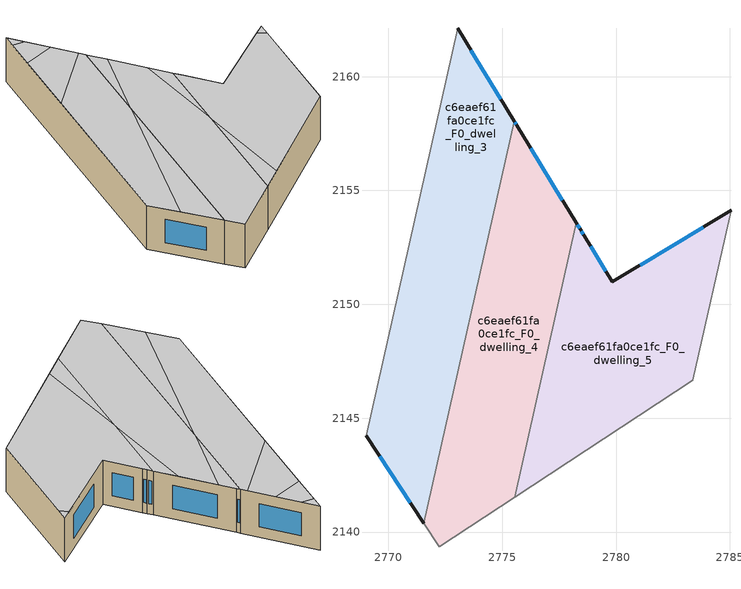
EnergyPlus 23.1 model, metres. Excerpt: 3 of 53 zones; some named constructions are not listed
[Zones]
c6eaef61fa0ce1fc_F0_dwelling_3
 floor ground (EU_floor_Construction): 2773.04,2162.12 2775.53,2158.04 2771.56,2140.39 2769.02,2144.24 z0
 wall outside (EU_wall_Construction): 2775.53,2158.04 2773.04,2162.12 / 2769.02,2144.24 2771.56,2140.39 z0:3
 wall to c6eaef61fa0ce1fc_F0_dwelling_2 (EU_wall_Construction): 2773.04,2162.12 2769.02,2144.24 z0:3
 wall to c6eaef61fa0ce1fc_F0_dwelling_4 (EU_wall_Construction): 2771.56,2140.39 2775.53,2158.04 z0:3
 window (EU_Window_Construction): 2774.95,2159 2773.63,2161.16 / 2769.62,2143.33 2770.97,2141.3 z0.7:2.3
 ceiling to c6eaef61fa0ce1fc_F1_dwelling_6 (EU_floor_Construction): 2773.61,2161.19 2773.04,2162.12 2772.87,2161.32 z3
 ceiling to c6eaef61fa0ce1fc_F1_dwelling_9 (EU_floor_Construction): 2770.12,2142.58 2774.22,2152.22 2775.53,2158.04 2775.31,2158.4 2771.47,2155.12 2769.02,2144.24 z3
 ceiling to c6eaef61fa0ce1fc_F1_dwelling_10 (EU_floor_Construction): 2771.56,2140.39 2774.22,2152.22 2770.12,2142.58 z3
 ceiling to c6eaef61fa0ce1fc_F1_dwelling_8 (EU_floor_Construction): 2775.31,2158.4 2774.44,2159.82 2772.44,2159.44 2771.47,2155.12 z3
 ceiling to c6eaef61fa0ce1fc_F1_dwelling_7 (EU_floor_Construction): 2774.44,2159.82 2773.61,2161.19 2772.87,2161.32 2772.44,2159.44 z3
c6eaef61fa0ce1fc_F0_dwelling_4
 floor ground (EU_floor_Construction): 2775.65,2157.86 2778.26,2153.58 2775.55,2141.54 2772.24,2139.36 2771.56,2140.39 2775.53,2158.04 z0
 wall outside (EU_wall_Construction): 2778.26,2153.58 2775.65,2157.86 2775.53,2158.04 z0:3
 wall to c6eaef61fa0ce1fc_F0_dwelling_5 (EU_wall_Construction): 2775.55,2141.54 2778.26,2153.58 z0:3
 wall adiabatic (EU_wall_Construction): 2771.56,2140.39 2772.24,2139.36 2775.55,2141.54 z0:3
 window (EU_Window_Construction): 2775.62,2157.9 2775.56,2158 / 2777.64,2154.58 2776.26,2156.85 z0.7:2.3
 ceiling to c6eaef61fa0ce1fc_F1_dwelling_10 (EU_floor_Construction): 2775.55,2141.54 2777.19,2148.81 2777.47,2154.87 2776.22,2156.91 2774.22,2152.22 2771.56,2140.39 2772.24,2139.36 z3
 ceiling to c6eaef61fa0ce1fc_F1_dwelling_11 (EU_floor_Construction): 2777.19,2148.81 2778.26,2153.58 2777.47,2154.87 z3
 ceiling to c6eaef61fa0ce1fc_F1_dwelling_9 (EU_floor_Construction): 2774.22,2152.22 2776.22,2156.91 2775.58,2157.96 2775.53,2158.04 z3
c6eaef61fa0ce1fc_F0_dwelling_5
 floor ground (EU_floor_Construction): 2785.05,2154.14 2783.37,2146.67 2775.55,2141.54 2778.26,2153.58 2778.45,2153.27 2778.59,2153.02 2779.84,2150.99 z0
 wall outside (EU_wall_Construction): 2785.05,2154.14 2779.84,2150.99 2778.59,2153.02 2778.45,2153.27 2778.26,2153.58 z0:3
 wall to c6eaef61fa0ce1fc_F0_dwelling_6 (EU_wall_Construction): 2783.37,2146.67 2785.05,2154.14 z0:3
 wall adiabatic (EU_wall_Construction): 2775.55,2141.54 2783.37,2146.67 z0:3
 window (EU_Window_Construction): 2778.4,2153.34 2778.3,2153.5 / 2778.56,2153.08 2778.48,2153.21 / 2779.55,2151.46 2778.89,2152.54 / 2783.83,2153.4 2781.06,2151.73 z0.7:2.3
 ceiling to c6eaef61fa0ce1fc_F1_dwelling_11 (EU_floor_Construction): 2783.37,2146.67 2784.87,2153.35 2784.45,2153.77 2779.84,2150.99 2778.59,2153.02 2778.57,2153.06 2778.26,2153.58 2777.19,2148.81 2776.89,2142.42 z3
 ceiling to c6eaef61fa0ce1fc_F1_dwelling_10 (EU_floor_Construction): 2776.89,2142.42 2777.19,2148.81 2775.55,2141.54 z3
 ceiling to c6eaef61fa0ce1fc_F1_dwelling_12 (EU_floor_Construction): 2784.87,2153.35 2785.05,2154.14 2784.45,2153.77 z3
[SCHEDULE:FILE] Column Number=1; Rows to Skip at Top=0; Number of Hours of Data=8760; Column Separator=Comma; Interpolate to Timestep=No; Minutes per Item=60; Adjust Schedule for Daylight Savings=Yes
Name | File
EU_Step8_GainSchedule_c6eaef61fa0ce1fc_F1_dwelling_0_f000 | ../../schedules/c6eaef61fa0ce1fc/c6eaef61fa0ce1fc_F1_dwelling_0_f000_gain.csv
EU_Step8_GainSchedule_c6eaef61fa0ce1fc_F1_dwelling_1_f000 | ../../schedules/c6eaef61fa0ce1fc/c6eaef61fa0ce1fc_F1_dwelling_1_f000_gain.csv
EU_Step8_GainSchedule_c6eaef61fa0ce1fc_F1_dwelling_2_f000 | ../../schedules/c6eaef61fa0ce1fc/c6eaef61fa0ce1fc_F1_dwelling_2_f000_gain.csv
EU_Step8_GainSchedule_c6eaef61fa0ce1fc_F1_dwelling_3_f000 | ../../schedules/c6eaef61fa0ce1fc/c6eaef61fa0ce1fc_F1_dwelling_3_f000_gain.csv
EU_Step8_GainSchedule_c6eaef61fa0ce1fc_F1_dwelling_4_f000 | ../../schedules/c6eaef61fa0ce1fc/c6eaef61fa0ce1fc_F1_dwelling_4_f000_gain.csv
EU_Step8_GainSchedule_c6eaef61fa0ce1fc_F1_dwelling_5_f000 | ../../schedules/c6eaef61fa0ce1fc/c6eaef61fa0ce1fc_F1_dwelling_5_f000_gain.csv
EU_Step8_GainSchedule_c6eaef61fa0ce1fc_F1_dwelling_6_f000 | ../../schedules/c6eaef61fa0ce1fc/c6eaef61fa0ce1fc_F1_dwelling_6_f000_gain.csv
EU_Step8_GainSchedule_c6eaef61fa0ce1fc_F1_dwelling_7_f000 | ../../schedules/c6eaef61fa0ce1fc/c6eaef61fa0ce1fc_F1_dwelling_7_f000_gain.csv
EU_Step8_GainSchedule_c6eaef61fa0ce1fc_F1_dwelling_8_f000 | ../../schedules/c6eaef61fa0ce1fc/c6eaef61fa0ce1fc_F1_dwelling_8_f000_gain.csv
EU_Step8_GainSchedule_c6eaef61fa0ce1fc_F1_dwelling_9_f000 | ../../schedules/c6eaef61fa0ce1fc/c6eaef61fa0ce1fc_F1_dwelling_9_f000_gain.csv
EU_Step8_GainSchedule_c6eaef61fa0ce1fc_F1_dwelling_10_f000 | ../../schedules/c6eaef61fa0ce1fc/c6eaef61fa0ce1fc_F1_dwelling_10_f000_gain.csv
EU_Step8_GainSchedule_c6eaef61fa0ce1fc_F1_dwelling_11_f000 | ../../schedules/c6eaef61fa0ce1fc/c6eaef61fa0ce1fc_F1_dwelling_11_f000_gain.csv
EU_Step8_GainSchedule_c6eaef61fa0ce1fc_F1_dwelling_12_f000 | ../../schedules/c6eaef61fa0ce1fc/c6eaef61fa0ce1fc_F1_dwelling_12_f000_gain.csv
